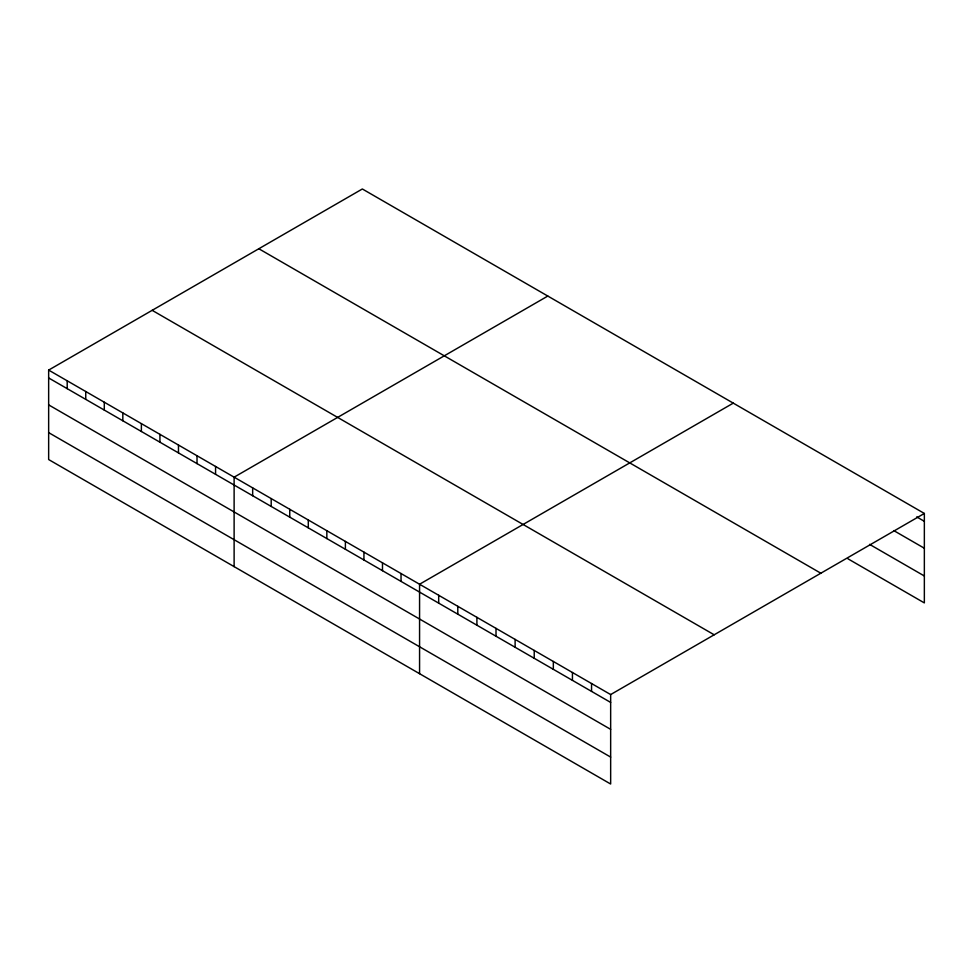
<?xml version="1.0" encoding="UTF-8"?>
<svg xmlns="http://www.w3.org/2000/svg" width="973" height="973" viewBox="0 0 973 973"><rect width="100%" height="100%" fill="white"/><g stroke="black" fill="none" stroke-linecap="round" stroke-linejoin="round"><path stroke-width="1.46" d="M610.655 729.349L610.655 694.564L48.65 370.093L48.65 459.548L610.655 784.019L610.655 729.349L48.65 404.877M847.921 558.782L924.35 602.907L924.35 513.452L362.345 188.981L48.65 370.093M547.799 296.06L234.116 477.171L234.116 566.627M733.265 403.138L419.57 584.238L419.57 673.693M610.655 694.564L924.35 513.452M916.712 516.906L924.35 521.309M893.773 530.589L924.35 548.237M869.57 544.357L924.35 575.98M258.818 248.747L820.835 573.219M152.165 310.326L714.182 634.797M48.65 377.95L610.655 702.421M48.65 432.62L610.655 757.091M591.548 683.533L591.548 691.389M572.44 672.501L572.44 680.358M553.333 661.47L553.333 669.327M534.226 650.438L534.226 658.295M515.118 639.407L515.118 647.264M496.011 628.376L496.011 636.233M476.904 617.344L476.904 625.201M457.796 606.313L457.796 614.17M438.689 595.269L438.689 603.138M401.034 573.535L401.034 581.392M382.486 562.832L382.486 570.689M363.938 552.117L363.938 559.974M345.391 541.414L345.391 549.271M326.843 530.711L326.843 538.568M308.295 519.996L308.295 527.853M289.747 509.293L289.747 517.149M271.199 498.577L271.199 506.447M252.664 487.874L252.664 495.731M215.568 466.456L215.568 474.313M197.02 455.753L197.02 463.61M178.473 445.038L178.473 452.907M159.925 434.335L159.925 442.192M141.377 423.632L141.377 431.489M122.829 412.917L122.829 420.774M104.293 402.214L104.293 410.071M85.746 391.511L85.746 399.368M67.198 380.796L67.198 388.653"/></g></svg>
